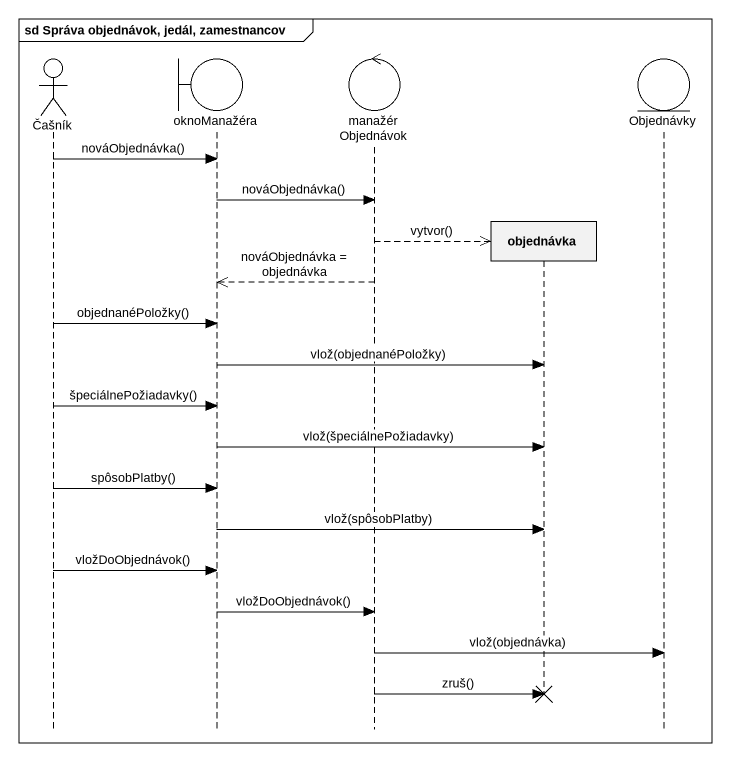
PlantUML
@startuml
mainframe sd Správa objednávok, jedál, zamestnancov
hide footbox
actor Čašník
boundary oknoManažéra
control manažérObjednávok
participant objednávka
entity Objednávky

Čašník -> oknoManažéra : nováObjednávka()
oknoManažéra -> manažérObjednávok : nováObjednávka()
manažérObjednávok -->> objednávka ** : vytvor()
manažérObjednávok -->> oknoManažéra : nováObjednávka = objednávka
Čašník -> oknoManažéra : objednanéPoložky()
oknoManažéra -> objednávka : vlož(objednanéPoložky)
Čašník -> oknoManažéra : špeciálnePožiadavky()
oknoManažéra -> objednávka : vlož(špeciálnePožiadavky)
Čašník -> oknoManažéra : spôsobPlatby()
oknoManažéra -> objednávka : vlož(spôsobPlatby)
Čašník -> oknoManažéra : vložDoObjednávok()
oknoManažéra -> manažérObjednávok : vložDoObjednávok()
manažérObjednávok -> Objednávky : vlož(objednávka)
manažérObjednávok -> objednávka !! : zruš()
@enduml
